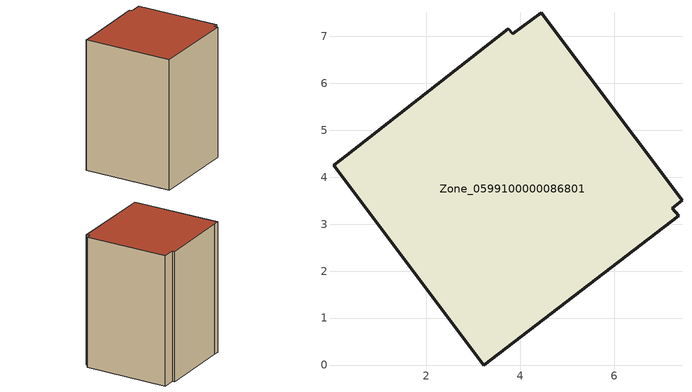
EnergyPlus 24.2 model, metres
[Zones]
Zone_0599100000086801
 floor ground (C_G): 3.84,7.05 4.45,7.5 7.44,3.51 7.24,3.34 7.38,3.18 3.23,0 0.03,4.26 0.31,4.46 3.74,7.16 z0.41
 wall outside (C_F): 3.74,7.16 0.31,4.46 0.03,4.26 3.23,0 7.38,3.18 7.24,3.34 7.44,3.51 4.45,7.5 3.84,7.05 3.74,7.16 z0.41:8.2
 roof outside (C_R): 4.45,7.5 3.84,7.05 3.74,7.16 0.31,4.46 0.03,4.26 3.23,0 7.38,3.18 7.24,3.34 7.44,3.51 z8.2
[BUILDING]
Pand.0599100000086801: North Axis=0; Terrain=City; Loads Convergence Tolerance Value=0.04; Temperature Convergence Tolerance Value=0.4; Solar Distribution=FullExterior; Maximum Number of Warmup Days=25; Minimum Number of Warmup Days=1
[Site:Location]
Rotterdam.The.Hague.AP_ZH_NLD Design_Conditions: Latitude=51.96; Longitude=4.45; Time Zone=1; Elevation=-4.5
[SITE:GROUNDTEMPERATURE:BUILDINGSURFACE]
18, 18, 18, 18, 18, 18, 18, 18, 18, 18, 18, 18
[MATERIAL] Thermal Absorptance=0.9; Solar Absorptance=0.7; Visible Absorptance=0.7
Name | Roughness | Thickness | Conductivity | Density | Specific Heat
G.TI.1946 | MediumSmooth | 0.15 | 1 | 540 | 1210
F.TI.1946 | Rough | 0.3 | 0.857143 | 1920 | 840
R.TI.1946 | MediumRough | 0.2 | 0.1 | 1500 | 1000
[CONSTRUCTION]
C_G: G.TI.1946
C_F: F.TI.1946
C_R: R.TI.1946
[ZONE]
Zone_0599100000086801: Type=1; Multiplier=1; Ceiling Height=Autocalculate; Volume=Autocalculate; Floor Area=autocalculate; Part of Total Floor Area=Yes
[ZONEINFILTRATION:DESIGNFLOWRATE]
Infil_Zone_0599100000086801: Zone or ZoneList or Space or SpaceList=Zone_0599100000086801; Schedule=AlwaysOn; Design Flow Rate Calculation Method=Flow/Area; Flow Rate per Floor Area=0.003; Constant Term Coefficient=1; Temperature Term Coefficient=0; Velocity Term Coefficient=0; Velocity Squared Term Coefficient=0
[HVACTEMPLATE:ZONE:IDEALLOADSAIRSYSTEM]
Zone_0599100000086801: Maximum Heating Supply Air Temperature=50; Minimum Cooling Supply Air Temperature=13; Maximum Heating Supply Air Humidity Ratio=0.0156; Minimum Cooling Supply Air Humidity Ratio=0.0077; Heating Limit=NoLimit; Cooling Limit=NoLimit; Dehumidification Control Type=ConstantSensibleHeatRatio; Cooling Sensible Heat Ratio=0.7; Dehumidification Setpoint=60; Humidification Control Type=None; Humidification Setpoint=30; Outdoor Air Method=None; Outdoor Air Flow Rate per Person=0.00944; Outdoor Air Flow Rate per Zone Floor Area=0; Outdoor Air Flow Rate per Zone=0; Demand Controlled Ventilation Type=None; Outdoor Air Economizer Type=NoEconomizer; Heat Recovery Type=None; Sensible Heat Recovery Effectiveness=0.7; Latent Heat Recovery Effectiveness=0.65
[ZONECONTROL:THERMOSTAT]
ThermostatControl_Zone_0599100000086801: Zone or ZoneList=Zone_0599100000086801; Control Type Schedule=DualSetpointControlType; Control 1=Thermostat_Zone_0599100000086801; Temperature Difference Between Cutout And Setpoint=0
[THERMOSTATSETPOINT:DUALSETPOINT]
Thermostat_Zone_0599100000086801: Heating Setpoint Temperature Schedule=HeatingSetpoint_Zone_0599100000086801; Cooling Setpoint Temperature Schedule=CoolingSetpoint_Zone_0599100000086801
[SCHEDULE:COMPACT]
HeatingSetpoint_Zone_0599100000086801: Through: 12/31, For: AllDays, Until: 24:00, 21
CoolingSetpoint_Zone_0599100000086801: Through: 12/31, For: AllDays, Until: 24:00, 24
DualSetpointControlType: Through: 12/31, For: AllDays, Until: 24:00, 4
AlwaysOn: Through: 12/31, For: AllDays, Until: 24:00, 1
